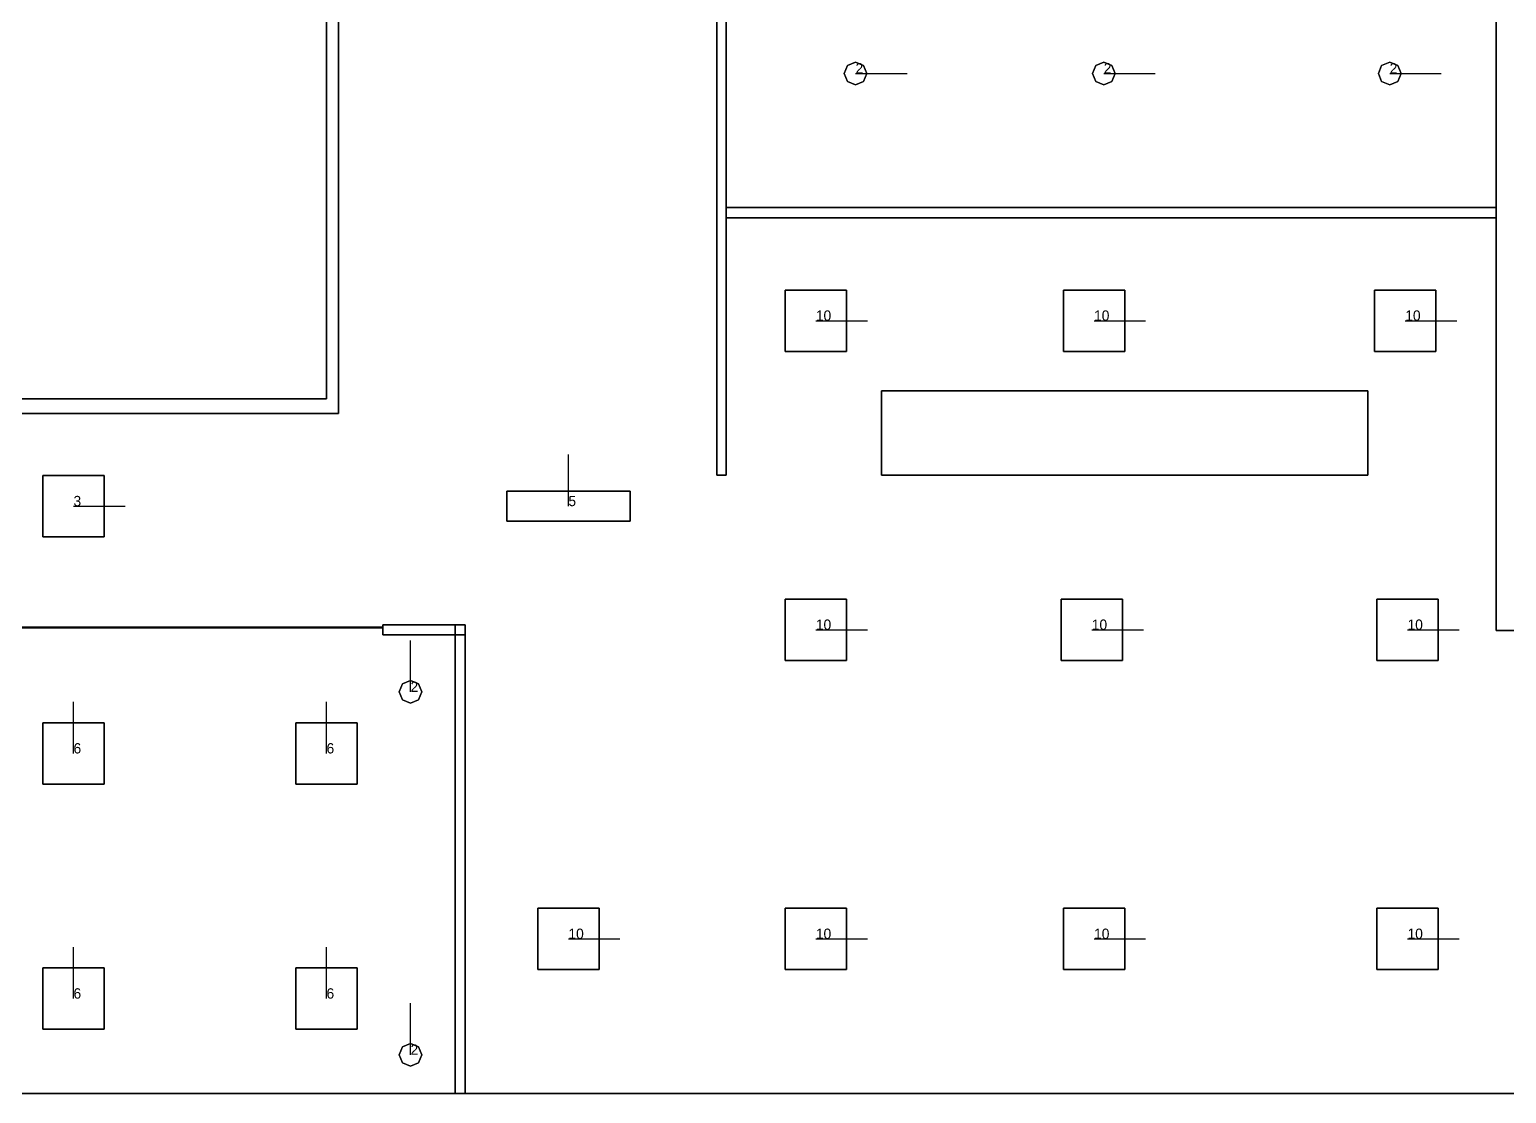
# Model space of a CAD drawing. Extents: x 0 to 55.3, y 0 to 23.2.
# Drawn here: x 20.57 to 34.9, y 0 to 10.33 of the extents above; entities that cross this region are included whole.
import ezdxf

# ---------------------------------------------------------------- set-up
doc = ezdxf.new("R2010")
doc.units = 0
doc.header["$MEASUREMENT"] = 0
for name, color, linetype in [('DLXFURN', 5, 'Continuous'), ('DLXLUM', 7, 'Continuous'), ('DLXLUMEX', 7, 'Continuous'), ('DLXSCENE', 7, 'Continuous')]:
    doc.layers.add(name, color=color, linetype=linetype)

# ---------------------------------------------------------------- blocks, each defined once
blk = doc.blocks.new('*U116')
at = {"color": 1}
blk.add_line((0, 0), (0, 0.5), dxfattribs=at)
for p, q in [((0.598, 0.147), (-0.598, 0.147)), ((-0.598, 0.147), (-0.598, -0.147)), ((-0.598, 0.147), (-0.598, -0.147)), ((-0.598, -0.147), (-0.598, 0.147)), ((-0.598, 0.147), (-0.598, 0.147)), ((0.598, 0.147), (-0.598, 0.147)), ((-0.598, 0.147), (-0.598, 0.147)), ((-0.598, 0.147), (0.598, 0.147)), ((-0.598, -0.147), (-0.598, 0.147)), ((-0.598, 0.147), (0.598, 0.147)), ((0.598, -0.147), (0.598, 0.147)), ((0.598, 0.147), (0.598, 0.147)), ((0.598, -0.147), (0.598, 0.147)), ((0.598, 0.147), (0.598, 0.147)), ((0.598, 0.147), (0.598, -0.147)), ((0.598, 0.147), (0.598, -0.147)), ((-0.598, -0.147), (0.598, -0.147)), ((-0.598, -0.147), (0.598, -0.147)), ((0.598, -0.147), (-0.598, -0.147)), ((-0.598, -0.147), (-0.598, -0.147)), ((-0.598, -0.147), (-0.598, -0.147)), ((0.598, -0.147), (-0.598, -0.147)), ((0.598, -0.147), (0.598, -0.147)), ((0.598, -0.147), (0.598, -0.147))]:
    blk.add_line(p, q)
at = {"layer": 'DLXLUMEX', "color": 7}
blk.add_text('5', height=0.1, dxfattribs=at).set_placement((0, 0))
blk = doc.blocks.new('*U122')
for p, q in [((0.298, 0.298), (-0.298, 0.298)), ((-0.298, 0.298), (-0.298, -0.298)), ((-0.298, 0.298), (-0.298, -0.298)), ((-0.298, -0.298), (-0.298, 0.298)), ((-0.298, 0.298), (-0.298, 0.298)), ((0.298, 0.298), (-0.298, 0.298)), ((-0.298, 0.298), (-0.298, 0.298)), ((-0.298, 0.298), (0.298, 0.298)), ((-0.298, -0.298), (-0.298, 0.298)), ((-0.298, 0.298), (0.298, 0.298)), ((0.298, -0.298), (0.298, 0.298)), ((0.298, 0.298), (0.298, 0.298)), ((0.298, -0.298), (0.298, 0.298)), ((0.298, 0.298), (0.298, 0.298)), ((0.298, 0.298), (0.298, -0.298)), ((0.298, 0.298), (0.298, -0.298)), ((-0.298, -0.298), (0.298, -0.298)), ((-0.298, -0.298), (-0.298, -0.298)), ((-0.298, -0.298), (0.298, -0.298)), ((0.298, -0.298), (-0.298, -0.298)), ((-0.298, -0.298), (-0.298, -0.298)), ((0.298, -0.298), (-0.298, -0.298)), ((0.298, -0.298), (0.298, -0.298)), ((0.298, -0.298), (0.298, -0.298))]:
    blk.add_line(p, q)
at = {"color": 1}
blk.add_line((0, 0), (0.5, 0), dxfattribs=at)
at = {"layer": 'DLXLUMEX', "color": 7}
blk.add_text('3', height=0.1, dxfattribs=at).set_placement((0, 0))
blk = doc.blocks.new('*U18')
for p, q in [((0.298, 0.298), (-0.298, 0.298)), ((-0.298, 0.298), (-0.298, -0.298)), ((-0.298, 0.298), (-0.298, -0.298)), ((-0.298, -0.298), (-0.298, 0.298)), ((-0.298, 0.298), (-0.298, 0.298)), ((0.298, 0.298), (-0.298, 0.298)), ((-0.298, 0.298), (-0.298, 0.298)), ((-0.298, 0.298), (0.298, 0.298)), ((-0.298, -0.298), (-0.298, 0.298)), ((-0.298, 0.298), (0.298, 0.298)), ((0.298, -0.298), (0.298, 0.298)), ((0.298, 0.298), (0.298, 0.298)), ((0.298, -0.298), (0.298, 0.298)), ((0.298, 0.298), (0.298, 0.298)), ((0.298, 0.298), (0.298, -0.298)), ((0.298, 0.298), (0.298, -0.298)), ((-0.298, -0.298), (0.298, -0.298)), ((-0.298, -0.298), (-0.298, -0.298)), ((-0.298, -0.298), (0.298, -0.298)), ((0.298, -0.298), (-0.298, -0.298)), ((-0.298, -0.298), (-0.298, -0.298)), ((0.298, -0.298), (-0.298, -0.298)), ((0.298, -0.298), (0.298, -0.298)), ((0.298, -0.298), (0.298, -0.298))]:
    blk.add_line(p, q)
at = {"color": 1}
blk.add_line((0, 0), (0.5, 0), dxfattribs=at)
at = {"layer": 'DLXLUMEX', "color": 7}
blk.add_text('10', height=0.1, dxfattribs=at).set_placement((0, 0))
blk = doc.blocks.new('*U19')
for p, q in [((0.298, 0.298), (-0.298, 0.298)), ((-0.298, 0.298), (-0.298, -0.298)), ((-0.298, 0.298), (-0.298, -0.298)), ((-0.298, -0.298), (-0.298, 0.298)), ((-0.298, 0.298), (-0.298, 0.298)), ((0.298, 0.298), (-0.298, 0.298)), ((-0.298, 0.298), (-0.298, 0.298)), ((-0.298, 0.298), (0.298, 0.298)), ((-0.298, -0.298), (-0.298, 0.298)), ((-0.298, 0.298), (0.298, 0.298)), ((0.298, -0.298), (0.298, 0.298)), ((0.298, 0.298), (0.298, 0.298)), ((0.298, -0.298), (0.298, 0.298)), ((0.298, 0.298), (0.298, 0.298)), ((0.298, 0.298), (0.298, -0.298)), ((0.298, 0.298), (0.298, -0.298)), ((-0.298, -0.298), (0.298, -0.298)), ((-0.298, -0.298), (-0.298, -0.298)), ((-0.298, -0.298), (0.298, -0.298)), ((0.298, -0.298), (-0.298, -0.298)), ((-0.298, -0.298), (-0.298, -0.298)), ((0.298, -0.298), (-0.298, -0.298)), ((0.298, -0.298), (0.298, -0.298)), ((0.298, -0.298), (0.298, -0.298))]:
    blk.add_line(p, q)
at = {"color": 1}
blk.add_line((0, 0), (0.5, 0), dxfattribs=at)
at = {"layer": 'DLXLUMEX', "color": 7}
blk.add_text('10', height=0.1, dxfattribs=at).set_placement((0, 0))
blk = doc.blocks.new('*U20')
for p, q in [((0.298, 0.298), (-0.298, 0.298)), ((-0.298, 0.298), (-0.298, -0.298)), ((-0.298, 0.298), (-0.298, -0.298)), ((-0.298, -0.298), (-0.298, 0.298)), ((-0.298, 0.298), (-0.298, 0.298)), ((0.298, 0.298), (-0.298, 0.298)), ((-0.298, 0.298), (-0.298, 0.298)), ((-0.298, 0.298), (0.298, 0.298)), ((-0.298, -0.298), (-0.298, 0.298)), ((-0.298, 0.298), (0.298, 0.298)), ((0.298, -0.298), (0.298, 0.298)), ((0.298, 0.298), (0.298, 0.298)), ((0.298, -0.298), (0.298, 0.298)), ((0.298, 0.298), (0.298, 0.298)), ((0.298, 0.298), (0.298, -0.298)), ((0.298, 0.298), (0.298, -0.298)), ((-0.298, -0.298), (0.298, -0.298)), ((-0.298, -0.298), (-0.298, -0.298)), ((-0.298, -0.298), (0.298, -0.298)), ((0.298, -0.298), (-0.298, -0.298)), ((-0.298, -0.298), (-0.298, -0.298)), ((0.298, -0.298), (-0.298, -0.298)), ((0.298, -0.298), (0.298, -0.298)), ((0.298, -0.298), (0.298, -0.298))]:
    blk.add_line(p, q)
at = {"color": 1}
blk.add_line((0, 0), (0.5, 0), dxfattribs=at)
at = {"layer": 'DLXLUMEX', "color": 7}
blk.add_text('10', height=0.1, dxfattribs=at).set_placement((0, 0))
blk = doc.blocks.new('*U21')
for p, q in [((0.298, 0.298), (-0.298, 0.298)), ((-0.298, 0.298), (-0.298, -0.298)), ((-0.298, 0.298), (-0.298, -0.298)), ((-0.298, -0.298), (-0.298, 0.298)), ((-0.298, 0.298), (-0.298, 0.298)), ((0.298, 0.298), (-0.298, 0.298)), ((-0.298, 0.298), (-0.298, 0.298)), ((-0.298, 0.298), (0.298, 0.298)), ((-0.298, -0.298), (-0.298, 0.298)), ((-0.298, 0.298), (0.298, 0.298)), ((0.298, -0.298), (0.298, 0.298)), ((0.298, 0.298), (0.298, 0.298)), ((0.298, -0.298), (0.298, 0.298)), ((0.298, 0.298), (0.298, 0.298)), ((0.298, 0.298), (0.298, -0.298)), ((0.298, 0.298), (0.298, -0.298)), ((-0.298, -0.298), (0.298, -0.298)), ((-0.298, -0.298), (-0.298, -0.298)), ((-0.298, -0.298), (0.298, -0.298)), ((0.298, -0.298), (-0.298, -0.298)), ((-0.298, -0.298), (-0.298, -0.298)), ((0.298, -0.298), (-0.298, -0.298)), ((0.298, -0.298), (0.298, -0.298)), ((0.298, -0.298), (0.298, -0.298))]:
    blk.add_line(p, q)
at = {"color": 1}
blk.add_line((0, 0), (0.5, 0), dxfattribs=at)
at = {"layer": 'DLXLUMEX', "color": 7}
blk.add_text('10', height=0.1, dxfattribs=at).set_placement((0, 0))
blk = doc.blocks.new('*U22')
for p, q in [((0.298, 0.298), (-0.298, 0.298)), ((-0.298, 0.298), (-0.298, -0.298)), ((-0.298, 0.298), (-0.298, -0.298)), ((-0.298, -0.298), (-0.298, 0.298)), ((-0.298, 0.298), (-0.298, 0.298)), ((0.298, 0.298), (-0.298, 0.298)), ((-0.298, 0.298), (-0.298, 0.298)), ((-0.298, 0.298), (0.298, 0.298)), ((-0.298, -0.298), (-0.298, 0.298)), ((-0.298, 0.298), (0.298, 0.298)), ((0.298, -0.298), (0.298, 0.298)), ((0.298, 0.298), (0.298, 0.298)), ((0.298, -0.298), (0.298, 0.298)), ((0.298, 0.298), (0.298, 0.298)), ((0.298, 0.298), (0.298, -0.298)), ((0.298, 0.298), (0.298, -0.298)), ((-0.298, -0.298), (0.298, -0.298)), ((-0.298, -0.298), (-0.298, -0.298)), ((-0.298, -0.298), (0.298, -0.298)), ((0.298, -0.298), (-0.298, -0.298)), ((-0.298, -0.298), (-0.298, -0.298)), ((0.298, -0.298), (-0.298, -0.298)), ((0.298, -0.298), (0.298, -0.298)), ((0.298, -0.298), (0.298, -0.298))]:
    blk.add_line(p, q)
at = {"color": 1}
blk.add_line((0, 0), (0.5, 0), dxfattribs=at)
at = {"layer": 'DLXLUMEX', "color": 7}
blk.add_text('10', height=0.1, dxfattribs=at).set_placement((0, 0))
blk = doc.blocks.new('*U24')
for p, q in [((0.298, 0.298), (-0.298, 0.298)), ((-0.298, 0.298), (-0.298, -0.298)), ((-0.298, 0.298), (-0.298, -0.298)), ((-0.298, -0.298), (-0.298, 0.298)), ((-0.298, 0.298), (-0.298, 0.298)), ((0.298, 0.298), (-0.298, 0.298)), ((-0.298, 0.298), (-0.298, 0.298)), ((-0.298, 0.298), (0.298, 0.298)), ((-0.298, -0.298), (-0.298, 0.298)), ((-0.298, 0.298), (0.298, 0.298)), ((0.298, -0.298), (0.298, 0.298)), ((0.298, 0.298), (0.298, 0.298)), ((0.298, -0.298), (0.298, 0.298)), ((0.298, 0.298), (0.298, 0.298)), ((0.298, 0.298), (0.298, -0.298)), ((0.298, 0.298), (0.298, -0.298)), ((-0.298, -0.298), (0.298, -0.298)), ((-0.298, -0.298), (-0.298, -0.298)), ((-0.298, -0.298), (0.298, -0.298)), ((0.298, -0.298), (-0.298, -0.298)), ((-0.298, -0.298), (-0.298, -0.298)), ((0.298, -0.298), (-0.298, -0.298)), ((0.298, -0.298), (0.298, -0.298)), ((0.298, -0.298), (0.298, -0.298))]:
    blk.add_line(p, q)
at = {"color": 1}
blk.add_line((0, 0), (0.5, 0), dxfattribs=at)
at = {"layer": 'DLXLUMEX', "color": 7}
blk.add_text('10', height=0.1, dxfattribs=at).set_placement((0, 0))
blk = doc.blocks.new('*U25')
for p, q in [((0.298, 0.298), (-0.298, 0.298)), ((-0.298, 0.298), (-0.298, -0.298)), ((-0.298, 0.298), (-0.298, -0.298)), ((-0.298, -0.298), (-0.298, 0.298)), ((-0.298, 0.298), (-0.298, 0.298)), ((0.298, 0.298), (-0.298, 0.298)), ((-0.298, 0.298), (-0.298, 0.298)), ((-0.298, 0.298), (0.298, 0.298)), ((-0.298, -0.298), (-0.298, 0.298)), ((-0.298, 0.298), (0.298, 0.298)), ((0.298, -0.298), (0.298, 0.298)), ((0.298, 0.298), (0.298, 0.298)), ((0.298, -0.298), (0.298, 0.298)), ((0.298, 0.298), (0.298, 0.298)), ((0.298, 0.298), (0.298, -0.298)), ((0.298, 0.298), (0.298, -0.298)), ((-0.298, -0.298), (0.298, -0.298)), ((-0.298, -0.298), (-0.298, -0.298)), ((-0.298, -0.298), (0.298, -0.298)), ((0.298, -0.298), (-0.298, -0.298)), ((-0.298, -0.298), (-0.298, -0.298)), ((0.298, -0.298), (-0.298, -0.298)), ((0.298, -0.298), (0.298, -0.298)), ((0.298, -0.298), (0.298, -0.298))]:
    blk.add_line(p, q)
at = {"color": 1}
blk.add_line((0, 0), (0.5, 0), dxfattribs=at)
at = {"layer": 'DLXLUMEX', "color": 7}
blk.add_text('10', height=0.1, dxfattribs=at).set_placement((0, 0))
blk = doc.blocks.new('*U26')
for p, q in [((0.298, 0.298), (-0.298, 0.298)), ((-0.298, 0.298), (-0.298, -0.298)), ((-0.298, 0.298), (-0.298, -0.298)), ((-0.298, -0.298), (-0.298, 0.298)), ((-0.298, 0.298), (-0.298, 0.298)), ((0.298, 0.298), (-0.298, 0.298)), ((-0.298, 0.298), (-0.298, 0.298)), ((-0.298, 0.298), (0.298, 0.298)), ((-0.298, -0.298), (-0.298, 0.298)), ((-0.298, 0.298), (0.298, 0.298)), ((0.298, -0.298), (0.298, 0.298)), ((0.298, 0.298), (0.298, 0.298)), ((0.298, -0.298), (0.298, 0.298)), ((0.298, 0.298), (0.298, 0.298)), ((0.298, 0.298), (0.298, -0.298)), ((0.298, 0.298), (0.298, -0.298)), ((-0.298, -0.298), (0.298, -0.298)), ((-0.298, -0.298), (-0.298, -0.298)), ((-0.298, -0.298), (0.298, -0.298)), ((0.298, -0.298), (-0.298, -0.298)), ((-0.298, -0.298), (-0.298, -0.298)), ((0.298, -0.298), (-0.298, -0.298)), ((0.298, -0.298), (0.298, -0.298)), ((0.298, -0.298), (0.298, -0.298))]:
    blk.add_line(p, q)
at = {"color": 1}
blk.add_line((0, 0), (0.5, 0), dxfattribs=at)
at = {"layer": 'DLXLUMEX', "color": 7}
blk.add_text('10', height=0.1, dxfattribs=at).set_placement((0, 0))
blk = doc.blocks.new('*U27')
for p, q in [((0.298, 0.298), (-0.298, 0.298)), ((-0.298, 0.298), (-0.298, -0.298)), ((-0.298, 0.298), (-0.298, -0.298)), ((-0.298, -0.298), (-0.298, 0.298)), ((-0.298, 0.298), (-0.298, 0.298)), ((0.298, 0.298), (-0.298, 0.298)), ((-0.298, 0.298), (-0.298, 0.298)), ((-0.298, 0.298), (0.298, 0.298)), ((-0.298, -0.298), (-0.298, 0.298)), ((-0.298, 0.298), (0.298, 0.298)), ((0.298, -0.298), (0.298, 0.298)), ((0.298, 0.298), (0.298, 0.298)), ((0.298, -0.298), (0.298, 0.298)), ((0.298, 0.298), (0.298, 0.298)), ((0.298, 0.298), (0.298, -0.298)), ((0.298, 0.298), (0.298, -0.298)), ((-0.298, -0.298), (0.298, -0.298)), ((-0.298, -0.298), (-0.298, -0.298)), ((-0.298, -0.298), (0.298, -0.298)), ((0.298, -0.298), (-0.298, -0.298)), ((-0.298, -0.298), (-0.298, -0.298)), ((0.298, -0.298), (-0.298, -0.298)), ((0.298, -0.298), (0.298, -0.298)), ((0.298, -0.298), (0.298, -0.298))]:
    blk.add_line(p, q)
at = {"color": 1}
blk.add_line((0, 0), (0.5, 0), dxfattribs=at)
at = {"layer": 'DLXLUMEX', "color": 7}
blk.add_text('10', height=0.1, dxfattribs=at).set_placement((0, 0))
blk = doc.blocks.new('*U28')
for p, q in [((0.298, 0.298), (-0.298, 0.298)), ((-0.298, 0.298), (-0.298, -0.298)), ((-0.298, 0.298), (-0.298, -0.298)), ((-0.298, -0.298), (-0.298, 0.298)), ((-0.298, 0.298), (-0.298, 0.298)), ((0.298, 0.298), (-0.298, 0.298)), ((-0.298, 0.298), (-0.298, 0.298)), ((-0.298, 0.298), (0.298, 0.298)), ((-0.298, -0.298), (-0.298, 0.298)), ((-0.298, 0.298), (0.298, 0.298)), ((0.298, -0.298), (0.298, 0.298)), ((0.298, 0.298), (0.298, 0.298)), ((0.298, -0.298), (0.298, 0.298)), ((0.298, 0.298), (0.298, 0.298)), ((0.298, 0.298), (0.298, -0.298)), ((0.298, 0.298), (0.298, -0.298)), ((-0.298, -0.298), (0.298, -0.298)), ((-0.298, -0.298), (-0.298, -0.298)), ((-0.298, -0.298), (0.298, -0.298)), ((0.298, -0.298), (-0.298, -0.298)), ((-0.298, -0.298), (-0.298, -0.298)), ((0.298, -0.298), (-0.298, -0.298)), ((0.298, -0.298), (0.298, -0.298)), ((0.298, -0.298), (0.298, -0.298))]:
    blk.add_line(p, q)
at = {"color": 1}
blk.add_line((0, 0), (0.5, 0), dxfattribs=at)
at = {"layer": 'DLXLUMEX', "color": 7}
blk.add_text('10', height=0.1, dxfattribs=at).set_placement((0, 0))
blk = doc.blocks.new('*U29')
for p, q in [((-0.11, 0), (-0.078, 0.078)), ((-0.078, 0.078), (-0.11, 0)), ((-0.078, 0.078), (-0.11, 0)), ((-0.11, 0), (-0.078, 0.078)), ((-0.078, -0.078), (-0.11, 0)), ((-0.11, 0), (-0.078, -0.078)), ((-0.11, 0), (-0.11, 0)), ((-0.11, 0), (-0.078, -0.078)), ((-0.078, -0.078), (-0.11, 0)), ((-0.11, 0), (-0.11, 0)), ((-0.078, 0.078), (0, 0.11)), ((0, 0.11), (-0.078, 0.078)), ((0, 0.11), (-0.078, 0.078)), ((-0.078, 0.078), (0, 0.11)), ((-0.078, 0.078), (-0.078, 0.078)), ((-0.078, 0.078), (-0.078, 0.078)), ((0, 0.11), (0.078, 0.078)), ((0.078, 0.078), (0, 0.11)), ((0, 0.11), (0, 0.11)), ((0.078, 0.078), (0, 0.11)), ((0, 0.11), (0, 0.11)), ((0, 0.11), (0.078, 0.078)), ((0.078, 0.078), (0.11, 0)), ((0.11, 0), (0.078, 0.078)), ((0.078, 0.078), (0.078, 0.078)), ((0.11, 0), (0.078, 0.078)), ((0.078, 0.078), (0.078, 0.078)), ((0.078, 0.078), (0.11, 0)), ((0.11, 0), (0.078, -0.078)), ((0.078, -0.078), (0.11, 0)), ((0.078, -0.078), (0.11, 0)), ((0.11, 0), (0.078, -0.078)), ((0.11, 0), (0.11, 0)), ((0.11, 0), (0.11, 0)), ((0, -0.11), (-0.078, -0.078)), ((-0.078, -0.078), (0, -0.11)), ((-0.078, -0.078), (-0.078, -0.078)), ((-0.078, -0.078), (0, -0.11)), ((0, -0.11), (-0.078, -0.078)), ((-0.078, -0.078), (-0.078, -0.078)), ((0.078, -0.078), (0, -0.11)), ((0, -0.11), (0.078, -0.078)), ((0, -0.11), (0.078, -0.078)), ((0.078, -0.078), (0, -0.11)), ((0, -0.11), (0, -0.11)), ((0, -0.11), (0, -0.11)), ((0.078, -0.078), (0.078, -0.078)), ((0.078, -0.078), (0.078, -0.078))]:
    blk.add_line(p, q)
at = {"color": 1}
blk.add_line((0, 0), (0.5, 0), dxfattribs=at)
at = {"layer": 'DLXLUMEX', "color": 7}
blk.add_text('2', height=0.1, dxfattribs=at).set_placement((0, 0))
blk = doc.blocks.new('*U30')
for p, q in [((-0.11, 0), (-0.078, 0.078)), ((-0.078, 0.078), (-0.11, 0)), ((-0.078, 0.078), (-0.11, 0)), ((-0.11, 0), (-0.078, 0.078)), ((-0.078, -0.078), (-0.11, 0)), ((-0.11, 0), (-0.078, -0.078)), ((-0.11, 0), (-0.11, 0)), ((-0.11, 0), (-0.078, -0.078)), ((-0.078, -0.078), (-0.11, 0)), ((-0.11, 0), (-0.11, 0)), ((-0.078, 0.078), (0, 0.11)), ((0, 0.11), (-0.078, 0.078)), ((0, 0.11), (-0.078, 0.078)), ((-0.078, 0.078), (0, 0.11)), ((-0.078, 0.078), (-0.078, 0.078)), ((-0.078, 0.078), (-0.078, 0.078)), ((0, 0.11), (0.078, 0.078)), ((0.078, 0.078), (0, 0.11)), ((0, 0.11), (0, 0.11)), ((0.078, 0.078), (0, 0.11)), ((0, 0.11), (0, 0.11)), ((0, 0.11), (0.078, 0.078)), ((0.078, 0.078), (0.11, 0)), ((0.11, 0), (0.078, 0.078)), ((0.078, 0.078), (0.078, 0.078)), ((0.11, 0), (0.078, 0.078)), ((0.078, 0.078), (0.078, 0.078)), ((0.078, 0.078), (0.11, 0)), ((0.11, 0), (0.078, -0.078)), ((0.078, -0.078), (0.11, 0)), ((0.078, -0.078), (0.11, 0)), ((0.11, 0), (0.078, -0.078)), ((0.11, 0), (0.11, 0)), ((0.11, 0), (0.11, 0)), ((0, -0.11), (-0.078, -0.078)), ((-0.078, -0.078), (0, -0.11)), ((-0.078, -0.078), (-0.078, -0.078)), ((-0.078, -0.078), (0, -0.11)), ((0, -0.11), (-0.078, -0.078)), ((-0.078, -0.078), (-0.078, -0.078)), ((0.078, -0.078), (0, -0.11)), ((0, -0.11), (0.078, -0.078)), ((0, -0.11), (0.078, -0.078)), ((0.078, -0.078), (0, -0.11)), ((0, -0.11), (0, -0.11)), ((0, -0.11), (0, -0.11)), ((0.078, -0.078), (0.078, -0.078)), ((0.078, -0.078), (0.078, -0.078))]:
    blk.add_line(p, q)
at = {"color": 1}
blk.add_line((0, 0), (0.5, 0), dxfattribs=at)
at = {"layer": 'DLXLUMEX', "color": 7}
blk.add_text('2', height=0.1, dxfattribs=at).set_placement((0, 0))
blk = doc.blocks.new('*U31')
for p, q in [((-0.11, 0), (-0.078, 0.078)), ((-0.078, 0.078), (-0.11, 0)), ((-0.078, 0.078), (-0.11, 0)), ((-0.11, 0), (-0.078, 0.078)), ((-0.078, -0.078), (-0.11, 0)), ((-0.11, 0), (-0.078, -0.078)), ((-0.11, 0), (-0.11, 0)), ((-0.11, 0), (-0.078, -0.078)), ((-0.078, -0.078), (-0.11, 0)), ((-0.11, 0), (-0.11, 0)), ((-0.078, 0.078), (0, 0.11)), ((0, 0.11), (-0.078, 0.078)), ((0, 0.11), (-0.078, 0.078)), ((-0.078, 0.078), (0, 0.11)), ((-0.078, 0.078), (-0.078, 0.078)), ((-0.078, 0.078), (-0.078, 0.078)), ((0, 0.11), (0.078, 0.078)), ((0.078, 0.078), (0, 0.11)), ((0, 0.11), (0, 0.11)), ((0.078, 0.078), (0, 0.11)), ((0, 0.11), (0, 0.11)), ((0, 0.11), (0.078, 0.078)), ((0.078, 0.078), (0.11, 0)), ((0.11, 0), (0.078, 0.078)), ((0.078, 0.078), (0.078, 0.078)), ((0.11, 0), (0.078, 0.078)), ((0.078, 0.078), (0.078, 0.078)), ((0.078, 0.078), (0.11, 0)), ((0.11, 0), (0.078, -0.078)), ((0.078, -0.078), (0.11, 0)), ((0.078, -0.078), (0.11, 0)), ((0.11, 0), (0.078, -0.078)), ((0.11, 0), (0.11, 0)), ((0.11, 0), (0.11, 0)), ((0, -0.11), (-0.078, -0.078)), ((-0.078, -0.078), (0, -0.11)), ((-0.078, -0.078), (-0.078, -0.078)), ((-0.078, -0.078), (0, -0.11)), ((0, -0.11), (-0.078, -0.078)), ((-0.078, -0.078), (-0.078, -0.078)), ((0.078, -0.078), (0, -0.11)), ((0, -0.11), (0.078, -0.078)), ((0, -0.11), (0.078, -0.078)), ((0.078, -0.078), (0, -0.11)), ((0, -0.11), (0, -0.11)), ((0, -0.11), (0, -0.11)), ((0.078, -0.078), (0.078, -0.078)), ((0.078, -0.078), (0.078, -0.078))]:
    blk.add_line(p, q)
at = {"color": 1}
blk.add_line((0, 0), (0.5, 0), dxfattribs=at)
at = {"layer": 'DLXLUMEX', "color": 7}
blk.add_text('2', height=0.1, dxfattribs=at).set_placement((0, 0))
blk = doc.blocks.new('*U43')
at = {"color": 1}
blk.add_line((0, 0), (0, 0.5), dxfattribs=at)
for p, q in [((0.298, 0.298), (-0.298, 0.298)), ((-0.298, 0.298), (-0.298, -0.298)), ((-0.298, 0.298), (-0.298, -0.298)), ((-0.298, -0.298), (-0.298, 0.298)), ((-0.298, 0.298), (-0.298, 0.298)), ((0.298, 0.298), (-0.298, 0.298)), ((-0.298, 0.298), (-0.298, 0.298)), ((-0.298, 0.298), (0.298, 0.298)), ((-0.298, -0.298), (-0.298, 0.298)), ((-0.298, 0.298), (0.298, 0.298)), ((0.298, -0.298), (0.298, 0.298)), ((0.298, 0.298), (0.298, 0.298)), ((0.298, -0.298), (0.298, 0.298)), ((0.298, 0.298), (0.298, 0.298)), ((0.298, 0.298), (0.298, -0.298)), ((0.298, 0.298), (0.298, -0.298)), ((-0.298, -0.298), (0.298, -0.298)), ((-0.298, -0.298), (0.298, -0.298)), ((0.298, -0.298), (-0.298, -0.298)), ((-0.298, -0.298), (-0.298, -0.298)), ((-0.298, -0.298), (-0.298, -0.298)), ((0.298, -0.298), (-0.298, -0.298)), ((0.298, -0.298), (0.298, -0.298)), ((0.298, -0.298), (0.298, -0.298))]:
    blk.add_line(p, q)
at = {"layer": 'DLXLUMEX', "color": 7}
blk.add_text('6', height=0.1, dxfattribs=at).set_placement((0, 0))
blk = doc.blocks.new('*U44')
at = {"color": 1}
blk.add_line((0, 0), (0, 0.5), dxfattribs=at)
for p, q in [((0.298, 0.298), (-0.298, 0.298)), ((-0.298, 0.298), (-0.298, -0.298)), ((-0.298, 0.298), (-0.298, -0.298)), ((-0.298, -0.298), (-0.298, 0.298)), ((-0.298, 0.298), (-0.298, 0.298)), ((0.298, 0.298), (-0.298, 0.298)), ((-0.298, 0.298), (-0.298, 0.298)), ((-0.298, 0.298), (0.298, 0.298)), ((-0.298, -0.298), (-0.298, 0.298)), ((-0.298, 0.298), (0.298, 0.298)), ((0.298, -0.298), (0.298, 0.298)), ((0.298, 0.298), (0.298, 0.298)), ((0.298, -0.298), (0.298, 0.298)), ((0.298, 0.298), (0.298, 0.298)), ((0.298, 0.298), (0.298, -0.298)), ((0.298, 0.298), (0.298, -0.298)), ((-0.298, -0.298), (0.298, -0.298)), ((-0.298, -0.298), (0.298, -0.298)), ((0.298, -0.298), (-0.298, -0.298)), ((-0.298, -0.298), (-0.298, -0.298)), ((-0.298, -0.298), (-0.298, -0.298)), ((0.298, -0.298), (-0.298, -0.298)), ((0.298, -0.298), (0.298, -0.298)), ((0.298, -0.298), (0.298, -0.298))]:
    blk.add_line(p, q)
at = {"layer": 'DLXLUMEX', "color": 7}
blk.add_text('6', height=0.1, dxfattribs=at).set_placement((0, 0))
blk = doc.blocks.new('*U46')
at = {"color": 1}
blk.add_line((0, 0), (0, 0.5), dxfattribs=at)
for p, q in [((0.298, 0.298), (-0.298, 0.298)), ((-0.298, 0.298), (-0.298, -0.298)), ((-0.298, 0.298), (-0.298, -0.298)), ((-0.298, -0.298), (-0.298, 0.298)), ((-0.298, 0.298), (-0.298, 0.298)), ((0.298, 0.298), (-0.298, 0.298)), ((-0.298, 0.298), (-0.298, 0.298)), ((-0.298, 0.298), (0.298, 0.298)), ((-0.298, -0.298), (-0.298, 0.298)), ((-0.298, 0.298), (0.298, 0.298)), ((0.298, -0.298), (0.298, 0.298)), ((0.298, 0.298), (0.298, 0.298)), ((0.298, -0.298), (0.298, 0.298)), ((0.298, 0.298), (0.298, 0.298)), ((0.298, 0.298), (0.298, -0.298)), ((0.298, 0.298), (0.298, -0.298)), ((-0.298, -0.298), (0.298, -0.298)), ((-0.298, -0.298), (0.298, -0.298)), ((0.298, -0.298), (-0.298, -0.298)), ((-0.298, -0.298), (-0.298, -0.298)), ((-0.298, -0.298), (-0.298, -0.298)), ((0.298, -0.298), (-0.298, -0.298)), ((0.298, -0.298), (0.298, -0.298)), ((0.298, -0.298), (0.298, -0.298))]:
    blk.add_line(p, q)
at = {"layer": 'DLXLUMEX', "color": 7}
blk.add_text('6', height=0.1, dxfattribs=at).set_placement((0, 0))
blk = doc.blocks.new('*U47')
at = {"color": 1}
blk.add_line((0, 0), (0, 0.5), dxfattribs=at)
for p, q in [((0.298, 0.298), (-0.298, 0.298)), ((-0.298, 0.298), (-0.298, -0.298)), ((-0.298, 0.298), (-0.298, -0.298)), ((-0.298, -0.298), (-0.298, 0.298)), ((-0.298, 0.298), (-0.298, 0.298)), ((0.298, 0.298), (-0.298, 0.298)), ((-0.298, 0.298), (-0.298, 0.298)), ((-0.298, 0.298), (0.298, 0.298)), ((-0.298, -0.298), (-0.298, 0.298)), ((-0.298, 0.298), (0.298, 0.298)), ((0.298, -0.298), (0.298, 0.298)), ((0.298, 0.298), (0.298, 0.298)), ((0.298, -0.298), (0.298, 0.298)), ((0.298, 0.298), (0.298, 0.298)), ((0.298, 0.298), (0.298, -0.298)), ((0.298, 0.298), (0.298, -0.298)), ((-0.298, -0.298), (0.298, -0.298)), ((-0.298, -0.298), (0.298, -0.298)), ((0.298, -0.298), (-0.298, -0.298)), ((-0.298, -0.298), (-0.298, -0.298)), ((-0.298, -0.298), (-0.298, -0.298)), ((0.298, -0.298), (-0.298, -0.298)), ((0.298, -0.298), (0.298, -0.298)), ((0.298, -0.298), (0.298, -0.298))]:
    blk.add_line(p, q)
at = {"layer": 'DLXLUMEX', "color": 7}
blk.add_text('6', height=0.1, dxfattribs=at).set_placement((0, 0))
blk = doc.blocks.new('*U50')
at = {"color": 1}
blk.add_line((0, 0), (0, 0.5), dxfattribs=at)
for p, q in [((-0.11, 0), (-0.078, 0.078)), ((-0.078, 0.078), (-0.11, 0)), ((-0.078, 0.078), (-0.11, 0)), ((-0.11, 0), (-0.078, 0.078)), ((-0.078, -0.078), (-0.11, 0)), ((-0.11, 0), (-0.078, -0.078)), ((-0.11, 0), (-0.11, 0)), ((-0.11, 0), (-0.078, -0.078)), ((-0.078, -0.078), (-0.11, 0)), ((-0.11, 0), (-0.11, 0)), ((-0.078, 0.078), (0, 0.11)), ((0, 0.11), (-0.078, 0.078)), ((0, 0.11), (-0.078, 0.078)), ((-0.078, 0.078), (0, 0.11)), ((-0.078, 0.078), (-0.078, 0.078)), ((-0.078, 0.078), (-0.078, 0.078)), ((0, 0.11), (0.078, 0.078)), ((0.078, 0.078), (0, 0.11)), ((0.078, 0.078), (0, 0.11)), ((0, 0.11), (0, 0.11)), ((0, 0.11), (0.078, 0.078)), ((0, 0.11), (0, 0.11)), ((0.078, 0.078), (0.11, 0)), ((0.11, 0), (0.078, 0.078)), ((0.078, 0.078), (0.078, 0.078)), ((0.11, 0), (0.078, 0.078)), ((0.078, 0.078), (0.078, 0.078)), ((0.078, 0.078), (0.11, 0)), ((0.11, 0), (0.078, -0.078)), ((0.078, -0.078), (0.11, 0)), ((0.078, -0.078), (0.11, 0)), ((0.11, 0), (0.078, -0.078)), ((0.11, 0), (0.11, 0)), ((0.11, 0), (0.11, 0)), ((0, -0.11), (-0.078, -0.078)), ((-0.078, -0.078), (0, -0.11)), ((-0.078, -0.078), (-0.078, -0.078)), ((-0.078, -0.078), (0, -0.11)), ((0, -0.11), (-0.078, -0.078)), ((-0.078, -0.078), (-0.078, -0.078)), ((0.078, -0.078), (0, -0.11)), ((0, -0.11), (0.078, -0.078)), ((0, -0.11), (0.078, -0.078)), ((0.078, -0.078), (0, -0.11)), ((0, -0.11), (0, -0.11)), ((0, -0.11), (0, -0.11)), ((0.078, -0.078), (0.078, -0.078)), ((0.078, -0.078), (0.078, -0.078))]:
    blk.add_line(p, q)
at = {"layer": 'DLXLUMEX', "color": 7}
blk.add_text('2', height=0.1, dxfattribs=at).set_placement((0, 0))
blk = doc.blocks.new('*U51')
at = {"color": 1}
blk.add_line((0, 0), (0, 0.5), dxfattribs=at)
for p, q in [((-0.11, 0), (-0.078, 0.078)), ((-0.078, 0.078), (-0.11, 0)), ((-0.078, 0.078), (-0.11, 0)), ((-0.11, 0), (-0.078, 0.078)), ((-0.078, -0.078), (-0.11, 0)), ((-0.11, 0), (-0.078, -0.078)), ((-0.11, 0), (-0.11, 0)), ((-0.11, 0), (-0.078, -0.078)), ((-0.078, -0.078), (-0.11, 0)), ((-0.11, 0), (-0.11, 0)), ((-0.078, 0.078), (0, 0.11)), ((0, 0.11), (-0.078, 0.078)), ((0, 0.11), (-0.078, 0.078)), ((-0.078, 0.078), (0, 0.11)), ((-0.078, 0.078), (-0.078, 0.078)), ((-0.078, 0.078), (-0.078, 0.078)), ((0, 0.11), (0.078, 0.078)), ((0.078, 0.078), (0, 0.11)), ((0.078, 0.078), (0, 0.11)), ((0, 0.11), (0, 0.11)), ((0, 0.11), (0.078, 0.078)), ((0, 0.11), (0, 0.11)), ((0.078, 0.078), (0.11, 0)), ((0.11, 0), (0.078, 0.078)), ((0.078, 0.078), (0.078, 0.078)), ((0.11, 0), (0.078, 0.078)), ((0.078, 0.078), (0.078, 0.078)), ((0.078, 0.078), (0.11, 0)), ((0.11, 0), (0.078, -0.078)), ((0.078, -0.078), (0.11, 0)), ((0.078, -0.078), (0.11, 0)), ((0.11, 0), (0.078, -0.078)), ((0.11, 0), (0.11, 0)), ((0.11, 0), (0.11, 0)), ((0, -0.11), (-0.078, -0.078)), ((-0.078, -0.078), (0, -0.11)), ((-0.078, -0.078), (-0.078, -0.078)), ((-0.078, -0.078), (0, -0.11)), ((0, -0.11), (-0.078, -0.078)), ((-0.078, -0.078), (-0.078, -0.078)), ((0.078, -0.078), (0, -0.11)), ((0, -0.11), (0.078, -0.078)), ((0, -0.11), (0.078, -0.078)), ((0.078, -0.078), (0, -0.11)), ((0, -0.11), (0, -0.11)), ((0, -0.11), (0, -0.11)), ((0.078, -0.078), (0.078, -0.078)), ((0.078, -0.078), (0.078, -0.078))]:
    blk.add_line(p, q)
at = {"layer": 'DLXLUMEX', "color": 7}
blk.add_text('2', height=0.1, dxfattribs=at).set_placement((0, 0))
blk = doc.blocks.new('*U75')
for p, q in [((0.171, 6.057), (-2.955, 6.057)), ((-2.955, 6.057), (-2.955, 6.057)), ((-2.955, 6.057), (0.171, 6.057)), ((-2.955, 6.057), (-2.955, 5.942)), ((-2.955, 5.942), (-2.955, 6.057)), ((-2.955, 6.057), (-2.955, 6.057)), ((0.171, -2.4), (0.171, 6.057)), ((0.171, 6.057), (0.171, 6.057)), ((0.171, 6.057), (0.171, -2.4)), ((0.171, 6.057), (0.171, 6.057)), ((-2.955, 5.942), (-2.955, 5.942)), ((0.053, 5.942), (-2.955, 5.942)), ((-2.955, 5.942), (-2.955, 5.942)), ((-2.955, 5.942), (0.053, 5.942)), ((0.053, 5.942), (0.053, 5.942)), ((0.053, 5.942), (0.053, -2.257)), ((0.053, -2.257), (0.053, 5.942)), ((0.053, 5.942), (0.053, 5.942)), ((-3, -2.257), (-3, -2.257)), ((-3, -2.257), (0.053, -2.257)), ((0.053, -2.257), (-3, -2.257)), ((-3, -2.257), (-3, -2.4)), ((-3, -2.4), (-3, -2.257)), ((-3, -2.257), (-3, -2.257)), ((0.053, -2.257), (0.053, -2.257)), ((0.053, -2.257), (0.053, -2.257)), ((-3, -2.4), (0.171, -2.4)), ((0.171, -2.4), (-3, -2.4)), ((-3, -2.4), (-3, -2.4)), ((-3, -2.4), (-3, -2.4)), ((0.171, -2.4), (0.171, -2.4)), ((0.171, -2.4), (0.171, -2.4))]:
    blk.add_line(p, q)
blk = doc.blocks.new('*U77')
for p, q in [((-0.262, 2.965), (-0.262, 2.965)), ((-0.262, 2.965), (-0.171, 2.965)), ((-0.171, 2.965), (-0.262, 2.965)), ((-0.262, 2.965), (-0.262, -7.236)), ((-0.262, -7.236), (-0.262, 2.965)), ((-0.262, 2.965), (-0.262, 2.965)), ((-0.171, 2.965), (-0.171, 2.965)), ((-0.171, 2.965), (-0.171, 2.965)), ((-0.171, 2.965), (-0.171, -7.236)), ((-0.171, -7.236), (-0.171, 2.965)), ((-0.262, -7.236), (-0.262, -7.236)), ((-0.262, -7.236), (-0.171, -7.236)), ((-0.171, -7.236), (-0.262, -7.236)), ((-0.262, -7.236), (-0.262, -7.236)), ((-0.171, -7.236), (-0.171, -7.236)), ((-0.171, -7.236), (-0.171, -7.236))]:
    blk.add_line(p, q)
blk = doc.blocks.new('*U79')
for p, q in [((3.9, 0.82), (-0.815, 0.82)), ((-0.815, 0.82), (-0.815, 0)), ((3.9, 0.82), (-0.815, 0.82)), ((-0.815, 0.82), (-0.815, 0.82)), ((-0.815, 0.82), (3.9, 0.82)), ((-0.815, 0.82), (-0.815, 0)), ((-0.815, 0), (-0.815, 0.82)), ((-0.815, 0.82), (-0.815, 0.82)), ((3.9, 0), (3.9, 0.82)), ((3.9, 0), (3.9, 0.82)), ((3.9, 0.82), (3.9, 0.82)), ((3.9, 0.82), (3.9, 0)), ((3.9, 0.82), (3.9, 0.82)), ((-0.815, 0), (3.9, 0)), ((-0.815, 0), (3.9, 0)), ((3.9, 0), (-0.815, 0)), ((-0.815, 0), (-0.815, 0)), ((-0.815, 0), (-0.815, 0)), ((3.9, 0), (3.9, 0)), ((3.9, 0), (3.9, 0))]:
    blk.add_line(p, q)
blk = doc.blocks.new('*U81')
for p, q in [((-5.85, 0.0025), (-5.85, 0.0025)), ((-5.85, 0.0025), (6, 0.0025)), ((6, 0.0025), (-5.85, 0.0025)), ((6, -0.0025), (6, 0.0025)), ((6, 0.0025), (6, 0.0025)), ((6, 0.0025), (6, -0.0025)), ((6, 0.0025), (6, 0.0025)), ((-5.85, -0.0025), (-5.85, -0.0025)), ((-5.85, -0.0025), (6, -0.0025)), ((6, -0.0025), (-5.85, -0.0025)), ((6, -0.0025), (6, -0.0025)), ((6, -0.0025), (6, -0.0025))]:
    blk.add_line(p, q)
blk = doc.blocks.new('*U82')
for p, q in [((0.1, 4.731), (0.1, 4.731)), ((0.1, 4.731), (0.2, 4.731)), ((0.2, 4.731), (0.1, 4.731)), ((0.1, 4.731), (0.1, 0.181)), ((0.1, 0.181), (0.1, 4.731)), ((0.1, 4.731), (0.1, 4.731)), ((0.2, 0.181), (0.2, 4.731)), ((0.2, 4.731), (0.2, 4.731)), ((0.2, 4.731), (0.2, 0.181)), ((0.2, 4.731), (0.2, 4.731)), ((0.1, 0.181), (0.2, 0.181)), ((0.2, 0.181), (0.1, 0.181)), ((0.1, 0.181), (0.1, 0.181)), ((0.1, 0.181), (0.1, 0.181)), ((0.2, 0.181), (0.2, 0.181)), ((0.2, 0.181), (0.2, 0.181))]:
    blk.add_line(p, q)
blk = doc.blocks.new('*U83')
for p, q in [((0.25, -0.1), (0.25, -0.2)), ((0.25, -0.2), (0.25, -0.1)), ((0.25, -0.1), (0.25, -0.1)), ((1.05, -0.1), (0.25, -0.1)), ((0.25, -0.1), (0.25, -0.1)), ((0.25, -0.1), (1.05, -0.1)), ((1.05, -0.2), (1.05, -0.1)), ((1.05, -0.1), (1.05, -0.1)), ((1.05, -0.1), (1.05, -0.2)), ((1.05, -0.1), (1.05, -0.1)), ((0.25, -0.2), (0.25, -0.2)), ((0.25, -0.2), (1.05, -0.2)), ((1.05, -0.2), (0.25, -0.2)), ((0.25, -0.2), (0.25, -0.2)), ((1.05, -0.2), (1.05, -0.2)), ((1.05, -0.2), (1.05, -0.2))]:
    blk.add_line(p, q)
blk = doc.blocks.new('*U88')
for p, q in [((-0.871, -0.1), (-0.871, -0.2)), ((-0.871, -0.2), (-0.871, -0.1)), ((-0.871, -0.1), (-0.871, -0.1)), ((6.598, -0.1), (-0.871, -0.1)), ((-0.871, -0.1), (-0.871, -0.1)), ((-0.871, -0.1), (6.598, -0.1)), ((6.598, -0.1), (6.598, -0.1)), ((-0.871, -0.2), (-0.871, -0.2)), ((6.598, -0.2), (-0.871, -0.2)), ((-0.871, -0.2), (-0.871, -0.2)), ((-0.871, -0.2), (6.598, -0.2)), ((6.598, -0.2), (6.598, -0.2))]:
    blk.add_line(p, q)
blk = doc.blocks.new('*U97')
for p, q in [((34.799, 4.494), (34.796, 15.606)), ((34.796, 15.606), (34.799, 4.494)), ((34.799, 4.494), (38.537, 4.494)), ((38.537, 4.494), (34.799, 4.494)), ((34.799, 4.494), (34.799, 4.494)), ((34.799, 4.494), (34.799, 4.494)), ((25.171, 0), (0, 0)), ((0, 0), (25.171, 0)), ((25.171, 0), (25.171, 0)), ((38.537, 0), (25.171, 0)), ((25.171, 0), (25.171, 0)), ((25.171, 0), (38.537, 0))]:
    blk.add_line(p, q)
blk = doc.blocks.new('*U98')
for p, q in [((34.796, 15.606), (34.799, 4.494)), ((34.799, 4.494), (38.537, 4.494)), ((25.171, 0), (0, 0)), ((38.537, 0), (25.171, 0))]:
    blk.add_line(p, q)
blk = doc.blocks.new('*U99')
for p, q in [((34.799, 4.494), (34.796, 15.606)), ((38.537, 4.494), (34.799, 4.494)), ((0, 0), (25.171, 0)), ((25.171, 0), (38.537, 0))]:
    blk.add_line(p, q)
blk = doc.blocks.new('*U104')
for p, q in [((34.797, 10.3), (34.797, 8.9)), ((34.797, 8.9), (34.797, 10.3)), ((34.797, 10.3), (34.797, 10.3)), ((34.797, 8.9), (34.797, 8.9)), ((34.798, 7.8), (34.799, 4.8)), ((34.799, 4.8), (34.798, 7.8)), ((34.798, 7.8), (34.798, 7.8)), ((34.799, 4.8), (34.799, 4.8)), ((23.9, 0), (21.7, 0)), ((21.7, 0), (21.7, 0)), ((21.7, 0), (23.9, 0)), ((23.9, 0), (23.9, 0)), ((28.7, 0), (26.5, 0)), ((26.5, 0), (26.5, 0)), ((26.5, 0), (28.7, 0)), ((28.7, 0), (28.7, 0)), ((33.5, 0), (31.3, 0)), ((31.3, 0), (31.3, 0)), ((31.3, 0), (33.5, 0)), ((33.5, 0), (33.5, 0))]:
    blk.add_line(p, q)

msp = doc.modelspace()

# ---------------------------------------------------------------- block references
at = {"layer": 'DLXFURN'}
for name, p in [('*U77', (27.5, 13.236)), ('*U75', (23.4, 9)), ('*U88', (28.2, 8.7)), ('*U79', (29.652, 6)), ('*U81', (18, 4.522)), ('*U83', (23.75, 4.65)), ('*U82', (24.6, -0.181))]:
    msp.add_blockref(name, p, dxfattribs=at)
at = {"layer": 'DLXLUM'}
for name, p in [('*U29', (28.585, 9.9)), ('*U30', (30.992, 9.9)), ('*U31', (33.765, 9.9)), ('*U18', (28.2, 7.5)), ('*U19', (30.898, 7.5)), ('*U20', (33.916, 7.5)), ('*U116', (25.8, 5.7)), ('*U122', (21, 5.7)), ('*U21', (28.2, 4.5)), ('*U22', (30.876, 4.5)), ('*U24', (33.938, 4.5)), ('*U51', (24.269, 3.898)), ('*U44', (21, 3.3)), ('*U47', (23.454, 3.3)), ('*U28', (25.8, 1.5)), ('*U25', (28.2, 1.5)), ('*U26', (30.898, 1.5)), ('*U27', (33.938, 1.5)), ('*U43', (21, 0.921)), ('*U46', (23.454, 0.921)), ('*U50', (24.269, 0.376))]:
    msp.add_blockref(name, p, dxfattribs=at)
at = {"layer": 'DLXSCENE'}
for name in ['*U97', '*U98', '*U99', '*U104']:
    msp.add_blockref(name, (0, 0), dxfattribs=at)

doc.saveas('drawing.dxf')
